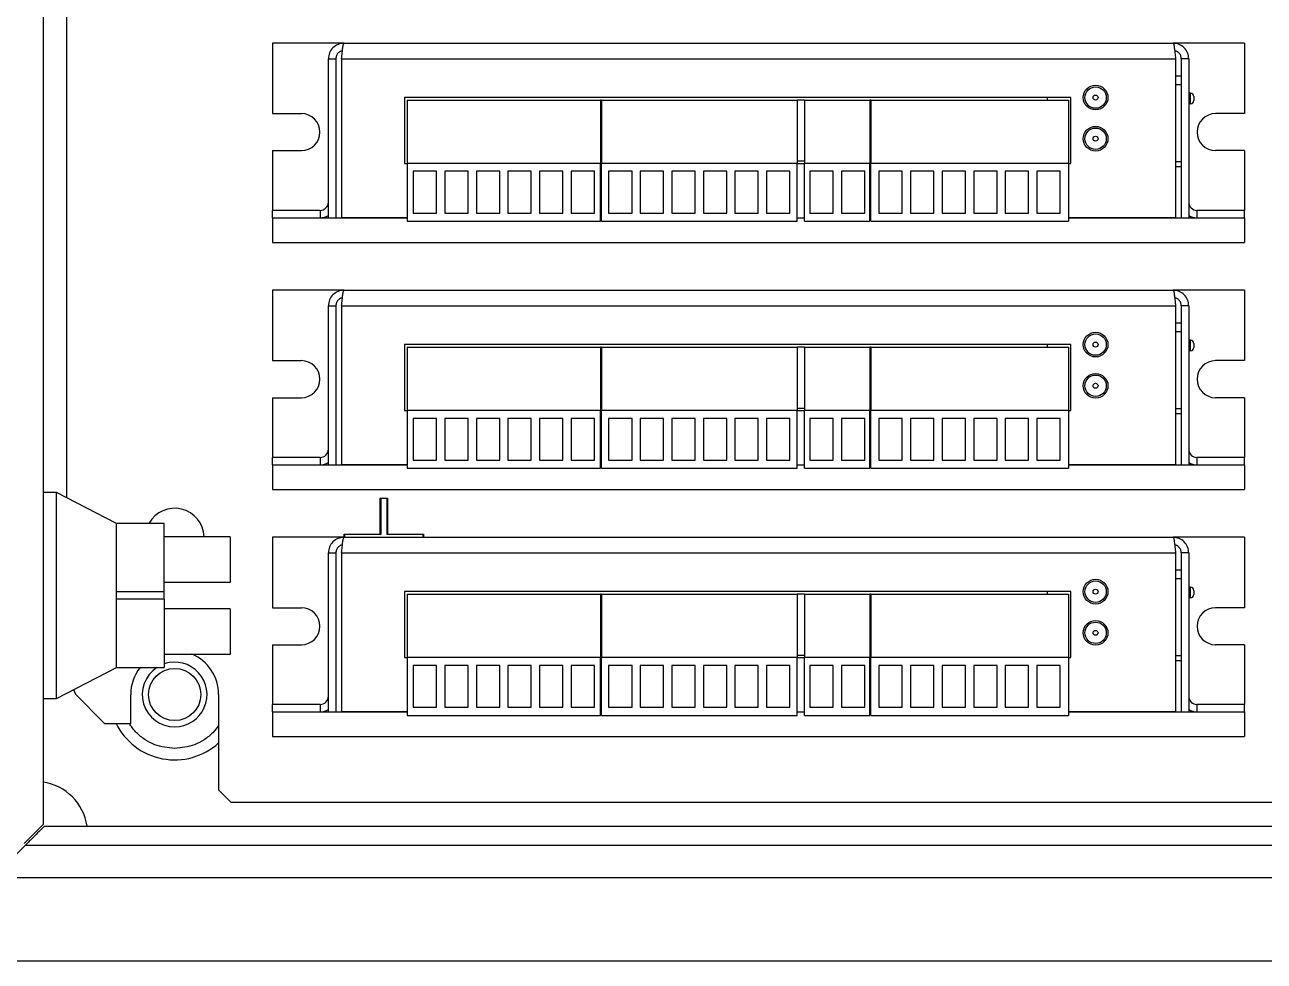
# Model space of a CAD drawing. Header units: millimetres. Extents: x 0 to 279, y 0 to 216.
# Drawn here: x 46.93 to 84.55, y 55.26 to 83.69 of the extents above; entities that cross this region are included whole.
import ezdxf

# ---------------------------------------------------------------- set-up
doc = ezdxf.new("R2010")
doc.units = ezdxf.units.MM

msp = doc.modelspace()

# ---------------------------------------------------------------- linework, layer by layer
at = {"color": 7, "linetype": 'Continuous', "lineweight": 25}
for p, q in [((47.486, 176.321), (47.486, 59.406)), ((48.203, 69.328), (48.203, 115.014)), ((56.62, 83.128), (54.453, 83.128)), ((54.453, 83.128), (54.453, 80.991)), ((56.62, 83.128), (81.786, 83.128)), ((83.953, 83.128), (81.786, 83.128)), ((83.953, 83.128), (83.953, 80.991)), ((56.145, 77.828), (56.145, 82.653)), ((56.145, 82.653), (56.37, 82.653)), ((56.37, 82.653), (56.37, 77.828)), ((56.547, 82.653), (81.86, 82.653)), ((56.547, 82.653), (56.547, 77.828)), ((81.86, 82.653), (81.86, 77.828)), ((82.261, 82.653), (82.036, 82.653)), ((82.036, 82.653), (82.036, 77.828)), ((82.261, 82.653), (82.261, 77.828)), ((82.036, 82.128), (81.86, 82.128)), ((81.86, 81.878), (82.036, 81.878)), ((78.683, 81.478), (58.458, 81.478)), ((58.458, 81.478), (58.458, 79.478)), ((58.533, 81.403), (64.408, 81.403)), ((58.533, 81.403), (58.533, 79.488)), ((64.433, 81.403), (64.408, 81.403)), ((64.408, 81.403), (64.408, 79.488)), ((64.433, 81.403), (64.433, 79.488)), ((64.433, 81.403), (70.375, 81.403)), ((70.602, 81.403), (70.375, 81.403)), ((70.375, 81.403), (70.375, 79.488)), ((70.602, 81.403), (70.602, 79.488)), ((70.602, 81.403), (72.583, 81.403)), ((72.608, 81.403), (72.583, 81.403)), ((72.583, 81.403), (72.583, 79.488)), ((72.608, 81.403), (78.608, 81.403)), ((72.608, 81.403), (72.608, 79.488)), ((77.961, 81.478), (77.961, 81.403)), ((78.608, 81.403), (78.608, 79.488)), ((78.683, 79.478), (78.683, 81.478)), ((82.311, 81.613), (82.261, 81.613)), ((82.311, 81.291), (82.261, 81.291)), ((82.311, 81.291), (82.311, 81.613)), ((82.411, 81.513), (82.411, 81.391)), ((54.453, 80.991), (55.328, 80.991)), ((83.953, 80.991), (83.078, 80.991)), ((54.453, 79.866), (55.328, 79.866)), ((54.453, 79.866), (54.453, 78.053)), ((83.953, 79.866), (83.078, 79.866)), ((83.953, 79.866), (83.953, 78.053)), ((58.458, 79.478), (58.533, 79.478)), ((58.533, 79.488), (58.533, 77.722)), ((58.533, 79.488), (64.408, 79.488)), ((64.408, 79.553), (64.433, 79.553)), ((64.408, 77.722), (64.408, 79.488)), ((64.408, 79.478), (64.433, 79.478)), ((64.433, 79.488), (70.375, 79.488)), ((64.433, 77.722), (64.433, 79.488)), ((70.375, 79.553), (70.602, 79.553)), ((70.375, 77.722), (70.375, 79.488)), ((70.375, 79.478), (70.602, 79.478)), ((70.602, 79.488), (72.583, 79.488)), ((70.602, 77.722), (70.602, 79.488)), ((72.583, 79.553), (72.608, 79.553)), ((72.583, 77.722), (72.583, 79.488)), ((72.583, 79.478), (72.608, 79.478)), ((72.608, 77.722), (72.608, 79.488)), ((72.608, 79.488), (78.608, 79.488)), ((78.608, 79.488), (78.608, 77.722)), ((78.608, 79.478), (78.683, 79.478)), ((81.86, 79.537), (82.036, 79.537)), ((58.72, 79.238), (58.72, 77.972)), ((59.429, 79.238), (58.72, 79.238)), ((59.429, 77.972), (59.429, 79.238)), ((59.679, 79.238), (59.679, 77.972)), ((60.387, 79.238), (59.679, 79.238)), ((60.387, 77.972), (60.387, 79.238)), ((61.345, 79.238), (60.637, 79.238)), ((60.637, 79.238), (60.637, 77.972)), ((61.345, 77.972), (61.345, 79.238)), ((62.304, 79.238), (61.595, 79.238)), ((61.595, 79.238), (61.595, 77.972)), ((62.304, 77.972), (62.304, 79.238)), ((63.262, 79.238), (62.554, 79.238)), ((62.554, 79.238), (62.554, 77.972)), ((63.262, 77.972), (63.262, 79.238)), ((63.512, 79.238), (63.512, 77.972)), ((64.221, 79.238), (63.512, 79.238)), ((64.221, 77.972), (64.221, 79.238)), ((64.653, 79.238), (64.653, 77.972)), ((65.362, 79.238), (64.653, 79.238)), ((65.362, 77.972), (65.362, 79.238)), ((66.32, 79.238), (65.612, 79.238)), ((65.612, 79.238), (65.612, 77.972)), ((66.32, 77.972), (66.32, 79.238)), ((67.279, 79.238), (66.57, 79.238)), ((66.57, 79.238), (66.57, 77.972)), ((67.279, 77.972), (67.279, 79.238)), ((67.529, 79.238), (67.529, 77.972)), ((68.237, 79.238), (67.529, 79.238)), ((68.237, 77.972), (68.237, 79.238)), ((68.487, 79.238), (68.487, 77.972)), ((69.196, 79.238), (68.487, 79.238)), ((69.196, 77.972), (69.196, 79.238)), ((69.446, 79.238), (69.446, 77.972)), ((70.154, 79.238), (69.446, 79.238)), ((70.154, 77.972), (70.154, 79.238)), ((70.759, 79.238), (70.759, 77.972)), ((71.467, 79.238), (70.759, 79.238)), ((71.467, 77.972), (71.467, 79.238)), ((72.426, 79.238), (71.717, 79.238)), ((71.717, 79.238), (71.717, 77.972)), ((72.426, 77.972), (72.426, 79.238)), ((73.566, 79.238), (72.858, 79.238)), ((72.858, 79.238), (72.858, 77.972)), ((73.566, 77.972), (73.566, 79.238)), ((73.816, 79.238), (73.816, 77.972)), ((74.524, 79.238), (73.816, 79.238)), ((74.524, 77.972), (74.524, 79.238)), ((74.774, 79.238), (74.774, 77.972)), ((75.483, 79.238), (74.774, 79.238)), ((75.483, 77.972), (75.483, 79.238)), ((76.441, 79.238), (75.733, 79.238)), ((75.733, 79.238), (75.733, 77.972)), ((76.441, 77.972), (76.441, 79.238)), ((77.4, 79.238), (76.691, 79.238)), ((76.691, 79.238), (76.691, 77.972)), ((77.4, 77.972), (77.4, 79.238)), ((77.65, 79.238), (77.65, 77.972)), ((78.358, 79.238), (77.65, 79.238)), ((78.358, 77.972), (78.358, 79.238)), ((82.036, 79.378), (81.86, 79.378)), ((55.895, 78.053), (54.453, 78.053)), ((54.453, 77.828), (54.453, 78.053)), ((55.895, 78.053), (55.895, 77.828)), ((58.72, 77.972), (59.429, 77.972)), ((59.679, 77.972), (60.387, 77.972)), ((60.637, 77.972), (61.345, 77.972)), ((61.595, 77.972), (62.304, 77.972)), ((62.554, 77.972), (63.262, 77.972)), ((63.512, 77.972), (64.221, 77.972)), ((64.653, 77.972), (65.362, 77.972)), ((65.612, 77.972), (66.32, 77.972)), ((66.57, 77.972), (67.279, 77.972)), ((67.529, 77.972), (68.237, 77.972)), ((68.487, 77.972), (69.196, 77.972)), ((69.446, 77.972), (70.154, 77.972)), ((70.759, 77.972), (71.467, 77.972)), ((71.717, 77.972), (72.426, 77.972)), ((72.858, 77.972), (73.566, 77.972)), ((73.816, 77.972), (74.524, 77.972)), ((74.774, 77.972), (75.483, 77.972)), ((75.733, 77.972), (76.441, 77.972)), ((76.691, 77.972), (77.4, 77.972)), ((77.65, 77.972), (78.358, 77.972)), ((82.511, 78.053), (82.511, 77.828)), ((83.953, 78.053), (82.511, 78.053)), ((83.953, 77.828), (83.953, 78.053)), ((54.453, 77.828), (58.533, 77.828)), ((54.453, 77.828), (54.453, 77.078)), ((58.533, 77.828), (56.547, 77.828)), ((58.533, 77.722), (64.408, 77.722)), ((64.408, 77.828), (64.433, 77.828)), ((64.433, 77.722), (70.375, 77.722)), ((70.375, 77.828), (70.602, 77.828)), ((70.602, 77.722), (72.583, 77.722)), ((72.583, 77.828), (72.608, 77.828)), ((72.608, 77.722), (78.608, 77.722)), ((78.608, 77.828), (83.953, 77.828)), ((81.86, 77.828), (78.608, 77.828)), ((83.953, 77.828), (83.953, 77.078)), ((54.453, 77.078), (83.953, 77.078)), ((56.62, 75.628), (54.453, 75.628)), ((54.453, 75.628), (54.453, 73.491)), ((56.62, 75.628), (81.786, 75.628)), ((83.953, 75.628), (81.786, 75.628)), ((83.953, 75.628), (83.953, 73.491)), ((56.145, 70.328), (56.145, 75.153)), ((56.145, 75.153), (56.37, 75.153)), ((56.37, 75.153), (56.37, 70.328)), ((56.547, 75.153), (56.547, 70.328)), ((56.547, 75.153), (81.86, 75.153)), ((81.86, 75.153), (81.86, 70.328)), ((82.261, 75.153), (82.036, 75.153)), ((82.036, 75.153), (82.036, 70.328)), ((82.261, 75.153), (82.261, 70.328)), ((82.036, 74.628), (81.86, 74.628)), ((81.86, 74.378), (82.036, 74.378)), ((78.683, 73.978), (58.458, 73.978)), ((58.458, 73.978), (58.458, 71.978)), ((58.533, 73.903), (58.533, 71.988)), ((58.533, 73.903), (64.408, 73.903)), ((64.433, 73.903), (64.408, 73.903)), ((64.408, 73.903), (64.408, 71.988)), ((64.433, 73.903), (64.433, 71.988)), ((64.433, 73.903), (70.375, 73.903)), ((70.602, 73.903), (70.375, 73.903)), ((70.375, 73.903), (70.375, 71.988)), ((70.602, 73.903), (70.602, 71.988)), ((70.602, 73.903), (72.583, 73.903)), ((72.608, 73.903), (72.583, 73.903)), ((72.583, 73.903), (72.583, 71.988)), ((72.608, 73.903), (72.608, 71.988)), ((72.608, 73.903), (78.608, 73.903)), ((77.961, 73.978), (77.961, 73.903)), ((78.608, 73.903), (78.608, 71.988)), ((78.683, 71.978), (78.683, 73.978)), ((82.311, 74.113), (82.261, 74.113)), ((82.311, 73.791), (82.261, 73.791)), ((82.311, 73.791), (82.311, 74.113)), ((82.411, 74.013), (82.411, 73.891)), ((54.453, 73.491), (55.328, 73.491)), ((83.953, 73.491), (83.078, 73.491)), ((54.453, 72.366), (55.328, 72.366)), ((54.453, 72.366), (54.453, 70.553)), ((83.953, 72.366), (83.078, 72.366)), ((83.953, 72.366), (83.953, 70.553)), ((58.458, 71.978), (58.533, 71.978)), ((58.533, 71.988), (64.408, 71.988)), ((58.533, 71.988), (58.533, 70.222)), ((64.408, 72.053), (64.433, 72.053)), ((64.408, 70.222), (64.408, 71.988)), ((64.408, 71.978), (64.433, 71.978)), ((64.433, 70.222), (64.433, 71.988)), ((64.433, 71.988), (70.375, 71.988)), ((70.375, 72.053), (70.602, 72.053)), ((70.375, 70.222), (70.375, 71.988)), ((70.375, 71.978), (70.602, 71.978)), ((70.602, 71.988), (72.583, 71.988)), ((70.602, 70.222), (70.602, 71.988)), ((72.583, 72.053), (72.608, 72.053)), ((72.583, 70.222), (72.583, 71.988)), ((72.583, 71.978), (72.608, 71.978)), ((72.608, 71.988), (78.608, 71.988)), ((72.608, 70.222), (72.608, 71.988)), ((78.608, 71.988), (78.608, 70.222)), ((78.608, 71.978), (78.683, 71.978)), ((81.86, 72.037), (82.036, 72.037)), ((82.036, 71.878), (81.86, 71.878)), ((59.429, 71.738), (58.72, 71.738)), ((58.72, 71.738), (58.72, 70.472)), ((59.429, 70.472), (59.429, 71.738)), ((60.387, 71.738), (59.679, 71.738)), ((59.679, 71.738), (59.679, 70.472)), ((60.387, 70.472), (60.387, 71.738)), ((61.345, 71.738), (60.637, 71.738)), ((60.637, 71.738), (60.637, 70.472)), ((61.345, 70.472), (61.345, 71.738)), ((62.304, 71.738), (61.595, 71.738)), ((61.595, 71.738), (61.595, 70.472)), ((62.304, 70.472), (62.304, 71.738)), ((62.554, 71.738), (62.554, 70.472)), ((63.262, 71.738), (62.554, 71.738)), ((63.262, 70.472), (63.262, 71.738)), ((64.221, 71.738), (63.512, 71.738)), ((63.512, 71.738), (63.512, 70.472)), ((64.221, 70.472), (64.221, 71.738)), ((65.362, 71.738), (64.653, 71.738)), ((64.653, 71.738), (64.653, 70.472)), ((65.362, 70.472), (65.362, 71.738)), ((66.32, 71.738), (65.612, 71.738)), ((65.612, 71.738), (65.612, 70.472)), ((66.32, 70.472), (66.32, 71.738)), ((66.57, 71.738), (66.57, 70.472)), ((67.279, 71.738), (66.57, 71.738)), ((67.279, 70.472), (67.279, 71.738)), ((67.529, 71.738), (67.529, 70.472)), ((68.237, 71.738), (67.529, 71.738)), ((68.237, 70.472), (68.237, 71.738)), ((68.487, 71.738), (68.487, 70.472)), ((69.196, 71.738), (68.487, 71.738)), ((69.196, 70.472), (69.196, 71.738)), ((70.154, 71.738), (69.446, 71.738)), ((69.446, 71.738), (69.446, 70.472)), ((70.154, 70.472), (70.154, 71.738)), ((70.759, 71.738), (70.759, 70.472)), ((71.467, 71.738), (70.759, 71.738)), ((71.467, 70.472), (71.467, 71.738)), ((72.426, 71.738), (71.717, 71.738)), ((71.717, 71.738), (71.717, 70.472)), ((72.426, 70.472), (72.426, 71.738)), ((73.566, 71.738), (72.858, 71.738)), ((72.858, 71.738), (72.858, 70.472)), ((73.566, 70.472), (73.566, 71.738)), ((74.524, 71.738), (73.816, 71.738)), ((73.816, 71.738), (73.816, 70.472)), ((74.524, 70.472), (74.524, 71.738)), ((75.483, 71.738), (74.774, 71.738)), ((74.774, 71.738), (74.774, 70.472)), ((75.483, 70.472), (75.483, 71.738)), ((75.733, 71.738), (75.733, 70.472)), ((76.441, 71.738), (75.733, 71.738)), ((76.441, 70.472), (76.441, 71.738)), ((76.691, 71.738), (76.691, 70.472)), ((77.4, 71.738), (76.691, 71.738)), ((77.4, 70.472), (77.4, 71.738)), ((78.358, 71.738), (77.65, 71.738)), ((77.65, 71.738), (77.65, 70.472)), ((78.358, 70.472), (78.358, 71.738)), ((54.453, 70.328), (54.453, 70.553)), ((55.895, 70.553), (54.453, 70.553)), ((55.895, 70.553), (55.895, 70.328)), ((58.72, 70.472), (59.429, 70.472)), ((59.679, 70.472), (60.387, 70.472)), ((60.637, 70.472), (61.345, 70.472)), ((61.595, 70.472), (62.304, 70.472)), ((62.554, 70.472), (63.262, 70.472)), ((63.512, 70.472), (64.221, 70.472)), ((64.653, 70.472), (65.362, 70.472)), ((65.612, 70.472), (66.32, 70.472)), ((66.57, 70.472), (67.279, 70.472)), ((67.529, 70.472), (68.237, 70.472)), ((68.487, 70.472), (69.196, 70.472)), ((69.446, 70.472), (70.154, 70.472)), ((70.759, 70.472), (71.467, 70.472)), ((71.717, 70.472), (72.426, 70.472)), ((72.858, 70.472), (73.566, 70.472)), ((73.816, 70.472), (74.524, 70.472)), ((74.774, 70.472), (75.483, 70.472)), ((75.733, 70.472), (76.441, 70.472)), ((76.691, 70.472), (77.4, 70.472)), ((77.65, 70.472), (78.358, 70.472)), ((82.511, 70.553), (82.511, 70.328)), ((83.953, 70.553), (82.511, 70.553)), ((83.953, 70.328), (83.953, 70.553)), ((54.453, 70.328), (54.453, 69.578)), ((54.453, 70.328), (58.533, 70.328)), ((58.533, 70.328), (56.547, 70.328)), ((58.533, 70.222), (64.408, 70.222)), ((64.408, 70.328), (64.433, 70.328)), ((64.433, 70.222), (70.375, 70.222)), ((70.375, 70.328), (70.602, 70.328)), ((70.602, 70.222), (72.583, 70.222)), ((72.583, 70.328), (72.608, 70.328)), ((72.608, 70.222), (78.608, 70.222)), ((78.608, 70.328), (83.953, 70.328)), ((81.86, 70.328), (78.608, 70.328)), ((83.953, 70.328), (83.953, 69.578)), ((47.891, 69.488), (47.486, 69.488)), ((49.716, 68.551), (47.891, 69.488)), ((47.891, 66.363), (47.891, 69.488)), ((54.453, 69.578), (83.953, 69.578)), ((57.722, 69.318), (57.938, 69.318)), ((57.722, 68.225), (57.722, 69.318)), ((57.735, 69.305), (57.722, 69.318)), ((57.925, 69.305), (57.735, 69.305)), ((57.735, 69.305), (57.735, 68.213)), ((57.925, 69.305), (57.938, 69.318)), ((57.925, 68.213), (57.925, 69.305)), ((57.938, 69.318), (57.938, 68.225)), ((51.166, 68.551), (49.716, 68.551)), ((49.716, 64.176), (49.716, 68.551)), ((51.166, 66.476), (51.166, 68.551)), ((53.166, 68.145), (51.166, 68.145)), ((53.166, 68.145), (53.166, 66.77)), ((56.62, 68.128), (54.453, 68.128)), ((54.453, 68.128), (54.453, 65.991)), ((56.62, 68.128), (81.786, 68.128)), ((56.627, 68.225), (57.722, 68.225)), ((56.627, 68.128), (56.627, 68.225)), ((56.639, 68.213), (56.627, 68.225)), ((57.735, 68.213), (56.639, 68.213)), ((56.639, 68.213), (56.639, 68.128)), ((57.722, 68.225), (57.735, 68.213)), ((57.925, 68.213), (57.938, 68.225)), ((59.021, 68.213), (57.925, 68.213)), ((57.938, 68.225), (59.033, 68.225)), ((59.021, 68.213), (59.033, 68.225)), ((59.021, 68.128), (59.021, 68.213)), ((59.033, 68.225), (59.033, 68.128)), ((83.953, 68.128), (81.786, 68.128)), ((83.953, 68.128), (83.953, 65.991)), ((56.145, 67.653), (56.37, 67.653)), ((56.145, 62.828), (56.145, 67.653)), ((56.37, 67.653), (56.37, 62.828)), ((56.547, 67.653), (81.86, 67.653)), ((56.547, 67.653), (56.547, 62.828)), ((81.86, 67.653), (81.86, 62.828)), ((82.261, 67.653), (82.036, 67.653)), ((82.036, 67.653), (82.036, 62.828)), ((82.261, 67.653), (82.261, 62.828)), ((82.036, 67.128), (81.86, 67.128)), ((51.166, 66.77), (53.166, 66.77)), ((81.86, 66.878), (82.036, 66.878)), ((82.311, 66.613), (82.261, 66.613)), ((82.311, 66.291), (82.311, 66.613)), ((47.891, 63.238), (47.891, 66.363)), ((51.166, 66.476), (49.716, 66.476)), ((51.166, 66.251), (49.716, 66.251)), ((51.166, 66.251), (51.166, 66.476)), ((51.166, 66.251), (51.166, 64.176)), ((78.683, 66.478), (58.458, 66.478)), ((58.458, 66.478), (58.458, 64.478)), ((58.533, 66.403), (64.408, 66.403)), ((58.533, 66.403), (58.533, 64.488)), ((64.433, 66.403), (64.408, 66.403)), ((64.408, 66.403), (64.408, 64.488)), ((64.433, 66.403), (64.433, 64.488)), ((64.433, 66.403), (70.375, 66.403)), ((70.602, 66.403), (70.375, 66.403)), ((70.375, 66.403), (70.375, 64.488)), ((70.602, 66.403), (72.583, 66.403)), ((70.602, 66.403), (70.602, 64.488)), ((72.608, 66.403), (72.583, 66.403)), ((72.583, 66.403), (72.583, 64.488)), ((72.608, 66.403), (72.608, 64.488)), ((72.608, 66.403), (78.608, 66.403)), ((77.961, 66.478), (77.961, 66.403)), ((78.608, 66.403), (78.608, 64.488)), ((78.683, 64.478), (78.683, 66.478)), ((82.311, 66.291), (82.261, 66.291)), ((82.411, 66.513), (82.411, 66.391)), ((53.166, 65.957), (51.166, 65.957)), ((53.166, 65.957), (53.166, 64.582)), ((54.453, 65.991), (55.328, 65.991)), ((83.953, 65.991), (83.078, 65.991)), ((54.453, 64.866), (55.328, 64.866)), ((54.453, 64.866), (54.453, 63.053)), ((83.953, 64.866), (83.078, 64.866)), ((83.953, 64.866), (83.953, 63.053)), ((51.166, 64.582), (53.166, 64.582)), ((58.458, 64.478), (58.533, 64.478)), ((58.533, 64.488), (58.533, 62.722)), ((58.533, 64.488), (64.408, 64.488)), ((64.408, 64.553), (64.433, 64.553)), ((64.408, 62.722), (64.408, 64.488)), ((64.408, 64.478), (64.433, 64.478)), ((64.433, 64.488), (70.375, 64.488)), ((64.433, 62.722), (64.433, 64.488)), ((70.375, 64.553), (70.602, 64.553)), ((70.375, 62.722), (70.375, 64.488)), ((70.375, 64.478), (70.602, 64.478)), ((70.602, 62.722), (70.602, 64.488)), ((70.602, 64.488), (72.583, 64.488)), ((72.583, 64.553), (72.608, 64.553)), ((72.583, 62.722), (72.583, 64.488)), ((72.583, 64.478), (72.608, 64.478)), ((72.608, 64.488), (78.608, 64.488)), ((72.608, 62.722), (72.608, 64.488)), ((78.608, 64.488), (78.608, 62.722)), ((78.608, 64.478), (78.683, 64.478)), ((81.86, 64.537), (82.036, 64.537)), ((82.036, 64.378), (81.86, 64.378)), ((47.891, 63.238), (49.716, 64.176)), ((49.716, 64.176), (51.166, 64.176)), ((59.429, 64.238), (58.72, 64.238)), ((58.72, 64.238), (58.72, 62.972)), ((59.429, 62.972), (59.429, 64.238)), ((60.387, 64.238), (59.679, 64.238)), ((59.679, 64.238), (59.679, 62.972)), ((60.387, 62.972), (60.387, 64.238)), ((61.345, 64.238), (60.637, 64.238)), ((60.637, 64.238), (60.637, 62.972)), ((61.345, 62.972), (61.345, 64.238)), ((61.595, 64.238), (61.595, 62.972)), ((62.304, 64.238), (61.595, 64.238)), ((62.304, 62.972), (62.304, 64.238)), ((62.554, 64.238), (62.554, 62.972)), ((63.262, 64.238), (62.554, 64.238)), ((63.262, 62.972), (63.262, 64.238)), ((64.221, 64.238), (63.512, 64.238)), ((63.512, 64.238), (63.512, 62.972)), ((64.221, 62.972), (64.221, 64.238)), ((65.362, 64.238), (64.653, 64.238)), ((64.653, 64.238), (64.653, 62.972)), ((65.362, 62.972), (65.362, 64.238)), ((66.32, 64.238), (65.612, 64.238)), ((65.612, 64.238), (65.612, 62.972)), ((66.32, 62.972), (66.32, 64.238)), ((67.279, 64.238), (66.57, 64.238)), ((66.57, 64.238), (66.57, 62.972)), ((67.279, 62.972), (67.279, 64.238)), ((68.237, 64.238), (67.529, 64.238)), ((67.529, 64.238), (67.529, 62.972)), ((68.237, 62.972), (68.237, 64.238)), ((69.196, 64.238), (68.487, 64.238)), ((68.487, 64.238), (68.487, 62.972)), ((69.196, 62.972), (69.196, 64.238)), ((70.154, 64.238), (69.446, 64.238)), ((69.446, 64.238), (69.446, 62.972)), ((70.154, 62.972), (70.154, 64.238)), ((71.467, 64.238), (70.759, 64.238)), ((70.759, 64.238), (70.759, 62.972)), ((71.467, 62.972), (71.467, 64.238)), ((72.426, 64.238), (71.717, 64.238)), ((71.717, 64.238), (71.717, 62.972)), ((72.426, 62.972), (72.426, 64.238)), ((73.566, 64.238), (72.858, 64.238)), ((72.858, 64.238), (72.858, 62.972)), ((73.566, 62.972), (73.566, 64.238)), ((74.524, 64.238), (73.816, 64.238)), ((73.816, 64.238), (73.816, 62.972)), ((74.524, 62.972), (74.524, 64.238)), ((75.483, 64.238), (74.774, 64.238)), ((74.774, 64.238), (74.774, 62.972)), ((75.483, 62.972), (75.483, 64.238)), ((76.441, 64.238), (75.733, 64.238)), ((75.733, 64.238), (75.733, 62.972)), ((76.441, 62.972), (76.441, 64.238)), ((77.4, 64.238), (76.691, 64.238)), ((76.691, 64.238), (76.691, 62.972)), ((77.4, 62.972), (77.4, 64.238)), ((77.65, 64.238), (77.65, 62.972)), ((78.358, 64.238), (77.65, 64.238)), ((78.358, 62.972), (78.358, 64.238)), ((47.486, 63.238), (47.891, 63.238)), ((48.411, 63.506), (48.47, 63.361)), ((48.47, 63.361), (49.353, 62.479)), ((50.147, 62.479), (50.147, 63.355)), ((52.814, 63.355), (52.814, 60.459)), ((54.453, 62.828), (54.453, 63.053)), ((55.895, 63.053), (54.453, 63.053)), ((54.453, 62.828), (54.453, 62.078)), ((54.453, 62.828), (58.533, 62.828)), ((55.895, 63.053), (55.895, 62.828)), ((58.533, 62.828), (56.547, 62.828)), ((58.72, 62.972), (59.429, 62.972)), ((59.679, 62.972), (60.387, 62.972)), ((60.637, 62.972), (61.345, 62.972)), ((61.595, 62.972), (62.304, 62.972)), ((62.554, 62.972), (63.262, 62.972)), ((63.512, 62.972), (64.221, 62.972)), ((64.408, 62.828), (64.433, 62.828)), ((64.653, 62.972), (65.362, 62.972)), ((65.612, 62.972), (66.32, 62.972)), ((66.57, 62.972), (67.279, 62.972)), ((67.529, 62.972), (68.237, 62.972)), ((68.487, 62.972), (69.196, 62.972)), ((69.446, 62.972), (70.154, 62.972)), ((70.375, 62.828), (70.602, 62.828)), ((70.759, 62.972), (71.467, 62.972)), ((71.717, 62.972), (72.426, 62.972)), ((72.583, 62.828), (72.608, 62.828)), ((72.858, 62.972), (73.566, 62.972)), ((73.816, 62.972), (74.524, 62.972)), ((74.774, 62.972), (75.483, 62.972)), ((75.733, 62.972), (76.441, 62.972)), ((76.691, 62.972), (77.4, 62.972)), ((77.65, 62.972), (78.358, 62.972)), ((78.608, 62.828), (83.953, 62.828)), ((81.86, 62.828), (78.608, 62.828)), ((82.511, 63.053), (82.511, 62.828)), ((83.953, 63.053), (82.511, 63.053)), ((83.953, 62.828), (83.953, 63.053)), ((83.953, 62.828), (83.953, 62.078)), ((49.353, 62.479), (50.147, 62.479)), ((58.533, 62.722), (64.408, 62.722)), ((64.433, 62.722), (70.375, 62.722)), ((70.602, 62.722), (72.583, 62.722)), ((72.608, 62.722), (78.608, 62.722)), ((54.453, 62.078), (83.953, 62.078)), ((53.195, 60.078), (52.814, 60.459)), ((133.382, 60.078), (53.195, 60.078)), ((47.531, 59.361), (139.046, 59.361)), ((46.953, 58.783), (46.11, 57.94)), ((46.953, 58.783), (139.624, 58.783)), ((46.166, 57.805), (140.411, 57.805))]:
    msp.add_line(p, q, dxfattribs=at)
at = {"color": 8, "linetype": 'Continuous', "lineweight": 25}
msp.add_line((142.027, 55.259), (43.429, 55.259), dxfattribs=at)
at = {"color": 7, "linetype": 'Continuous', "lineweight": 25}
for centre, radius in [((79.433, 81.478), 0.375), ((79.433, 81.478), 0.325), ((79.433, 81.478), 0.075), ((79.433, 80.228), 0.375), ((79.433, 80.228), 0.325), ((79.433, 80.228), 0.075), ((79.433, 73.978), 0.375), ((79.433, 73.978), 0.325), ((79.433, 73.978), 0.075), ((79.433, 72.728), 0.375), ((79.433, 72.728), 0.325), ((79.433, 72.728), 0.075), ((79.433, 66.478), 0.375), ((79.433, 66.478), 0.325), ((79.433, 66.478), 0.075), ((79.433, 65.228), 0.375), ((79.433, 65.228), 0.325), ((79.433, 65.228), 0.075), ((51.48, 63.355), 0.792)]:
    msp.add_circle(centre, radius, dxfattribs=at)
for centre, radius, start, end in [((82.311, 81.513), 0.1, 0, 90), ((82.311, 81.391), 0.1, 270, 0), ((55.328, 80.428), 0.562, 270, 90), ((83.078, 80.428), 0.562, 90, 270), ((55.895, 78.303), 0.25, 270, 0), ((82.511, 78.303), 0.25, 180, 270), ((55.895, 78.303), 0.475, 270, 301.7569), ((82.511, 78.303), 0.475, 238.2431, 270), ((82.311, 74.013), 0.1, 0, 90), ((82.311, 73.891), 0.1, 270, 0), ((55.328, 72.928), 0.563, 270, 90), ((83.078, 72.928), 0.563, 90, 270), ((55.895, 70.803), 0.25, 270, 0), ((82.511, 70.803), 0.25, 180, 270), ((55.895, 70.803), 0.475, 270, 301.7569), ((82.511, 70.803), 0.475, 238.2431, 270), ((51.48, 68.118), 0.892, 1.7439, 150.9365), ((82.311, 66.513), 0.1, 0, 90), ((82.311, 66.391), 0.1, 270, 0), ((55.328, 65.428), 0.563, 270, 90), ((83.078, 65.428), 0.563, 90, 270), ((51.48, 63.355), 0.983, 270, 108.6504), ((51.48, 63.355), 1.334, 0, 66.9623), ((51.48, 63.355), 1.334, 142.0046, 180), ((51.48, 63.355), 0.983, 123.3723, 270), ((55.895, 63.303), 0.25, 270, 0), ((82.511, 63.303), 0.25, 180, 270), ((55.895, 63.303), 0.475, 270, 301.7569), ((82.511, 63.303), 0.475, 238.2431, 270), ((51.48, 63.355), 1.984, 206.206, 312.2216), ((47.251, 59.126), 1.588, 8.511, 81.489)]:
    msp.add_arc(centre, radius, start, end, dxfattribs=at)
for points in [[(56.62, 83.128), (56.558, 83.121), (56.434, 83.107), (56.277, 82.997), (56.167, 82.84), (56.152, 82.716), (56.145, 82.653)], [(56.547, 82.653), (56.553, 82.716), (56.565, 82.84), (56.584, 82.997), (56.602, 83.107), (56.614, 83.121), (56.62, 83.128)], [(81.786, 83.128), (81.793, 83.121), (81.805, 83.107), (81.823, 82.997), (81.841, 82.84), (81.854, 82.716), (81.86, 82.653)], [(82.261, 82.653), (82.254, 82.716), (82.24, 82.84), (82.13, 82.997), (81.973, 83.107), (81.849, 83.121), (81.786, 83.128)], [(56.62, 75.628), (56.558, 75.621), (56.434, 75.607), (56.277, 75.497), (56.167, 75.34), (56.152, 75.216), (56.145, 75.153)], [(56.547, 75.153), (56.553, 75.216), (56.565, 75.34), (56.584, 75.497), (56.602, 75.607), (56.614, 75.621), (56.62, 75.628)], [(81.786, 75.628), (81.793, 75.621), (81.805, 75.607), (81.823, 75.497), (81.841, 75.34), (81.854, 75.216), (81.86, 75.153)], [(82.261, 75.153), (82.254, 75.216), (82.24, 75.34), (82.13, 75.497), (81.973, 75.607), (81.849, 75.621), (81.786, 75.628)], [(56.62, 68.128), (56.558, 68.121), (56.434, 68.107), (56.277, 67.997), (56.167, 67.84), (56.152, 67.716), (56.145, 67.653)], [(56.547, 67.653), (56.553, 67.716), (56.565, 67.84), (56.584, 67.997), (56.602, 68.107), (56.614, 68.121), (56.62, 68.128)], [(81.786, 68.128), (81.793, 68.121), (81.805, 68.107), (81.823, 67.997), (81.841, 67.84), (81.854, 67.716), (81.86, 67.653)], [(82.261, 67.653), (82.254, 67.716), (82.24, 67.84), (82.13, 67.997), (81.973, 68.107), (81.849, 68.121), (81.786, 68.128)]]:
    msp.add_open_spline(points, degree=3, dxfattribs=at)
for points, knots in [([(56.572, 82.894), (56.556, 82.892), (56.508, 82.885), (56.44, 82.834), (56.382, 82.752), (56.374, 82.686), (56.37, 82.653)], [0, 0, 0, 0, 0.142574, 0.428383, 0.714191, 1, 1, 1, 1]), ([(82.036, 82.653), (82.033, 82.686), (82.025, 82.752), (81.967, 82.834), (81.899, 82.885), (81.851, 82.892), (81.834, 82.894)], [0, 0, 0, 0, 0.285809, 0.571617, 0.857426, 1, 1, 1, 1]), ([(56.572, 75.394), (56.556, 75.392), (56.508, 75.385), (56.44, 75.334), (56.382, 75.252), (56.374, 75.186), (56.37, 75.153)], [0, 0, 0, 0, 0.1425744, 0.428383, 0.7141915, 1, 1, 1, 1]), ([(82.036, 75.153), (82.033, 75.186), (82.025, 75.252), (81.967, 75.334), (81.899, 75.385), (81.851, 75.392), (81.834, 75.394)], [0, 0, 0, 0, 0.285809, 0.571617, 0.857426, 1, 1, 1, 1]), ([(56.572, 67.894), (56.556, 67.892), (56.508, 67.885), (56.44, 67.834), (56.382, 67.752), (56.374, 67.686), (56.37, 67.653)], [0, 0, 0, 0, 0.1425744, 0.428383, 0.7141915, 1, 1, 1, 1]), ([(82.036, 67.653), (82.033, 67.686), (82.025, 67.752), (81.967, 67.834), (81.899, 67.885), (81.851, 67.892), (81.834, 67.894)], [0, 0, 0, 0, 0.285809, 0.571617, 0.857426, 1, 1, 1, 1]), ([(46.908, 58.828), (46.998, 58.918), (47.15, 59.07), (47.327, 59.247), (47.429, 59.349), (47.479, 59.399), (47.484, 59.404), (47.486, 59.406)], [0, 0, 0, 0, 0.346438, 0.581441, 0.759023, 0.899724, 1, 1, 1, 1]), ([(47.531, 59.361), (47.527, 59.357), (47.521, 59.351), (47.463, 59.294), (47.354, 59.184), (47.175, 59.005), (47.03, 58.86), (46.953, 58.783)], [0, 0, 0, 0, 0.126762, 0.254662, 0.442193, 0.702129, 1, 1, 1, 1])]:
    msp.add_open_spline(points, degree=3, knots=knots, dxfattribs=at)
at = {"color": 8, "linetype": 'Continuous', "lineweight": 25}
for points, knots in [([(51.48, 61.717), (51.274, 61.738), (50.957, 61.772), (50.576, 61.977), (50.314, 62.184), (50.181, 62.362), (50.116, 62.449)], [0, 0, 0, 0, 0.38189, 0.587468, 0.797409, 1, 1, 1, 1]), ([(52.814, 62.412), (52.758, 62.338), (52.635, 62.173), (52.384, 61.977), (52.004, 61.772), (51.686, 61.738), (51.48, 61.717)], [0, 0, 0, 0, 0.178019, 0.394429, 0.606342, 1, 1, 1, 1])]:
    msp.add_open_spline(points, degree=3, knots=knots, dxfattribs=at)

doc.saveas('drawing.dxf')
